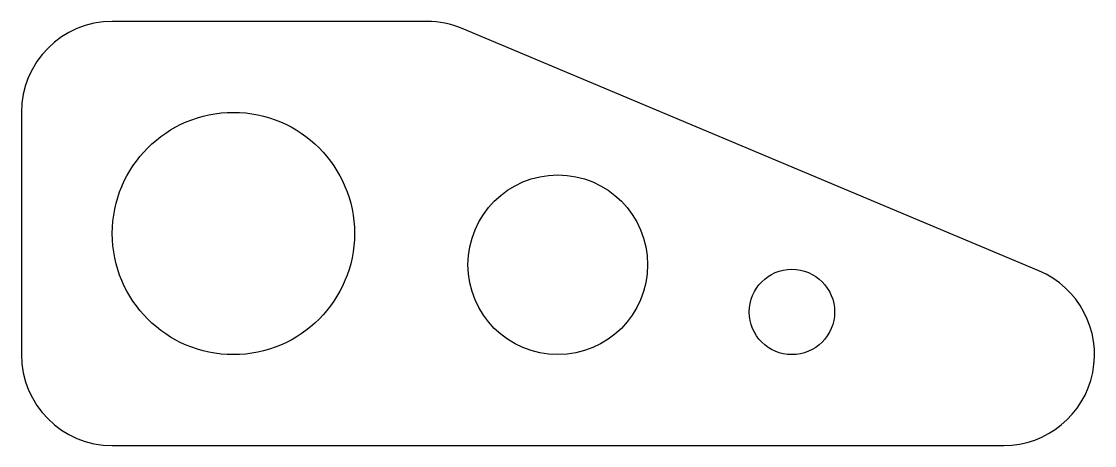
# Model space of a CAD drawing. Header units: metres. Extents: x 0 to 106, y 0 to 42.
import ezdxf

# ---------------------------------------------------------------- set-up
doc = ezdxf.new("R2010")
doc.units = ezdxf.units.M

msp = doc.modelspace()

# ---------------------------------------------------------------- linework, layer by layer
at = {"layer": 'PARAMETRIX'}
for p, q in [((40.1867, 42), (9, 42)), ((100.8147, 17.2978), (43.6718, 41.2978)), ((0, 33), (0, 9)), ((9, 0), (97.3296, 0))]:
    msp.add_line(p, q, dxfattribs=at)
for centre, radius in [((21, 21), 12), ((53.1476, 17.9016), 8.9016), ((76.344, 13.2281), 4.2281)]:
    msp.add_circle(centre, radius, dxfattribs=at)
for centre, start, end in [((9, 33), 90, 180), ((40.1867, 33), 67.2176, 90), ((97.3296, 9), 270, 67.2176), ((9, 9), 180, 270)]:
    msp.add_arc(centre, 9, start, end, dxfattribs=at)

doc.saveas('drawing.dxf')
